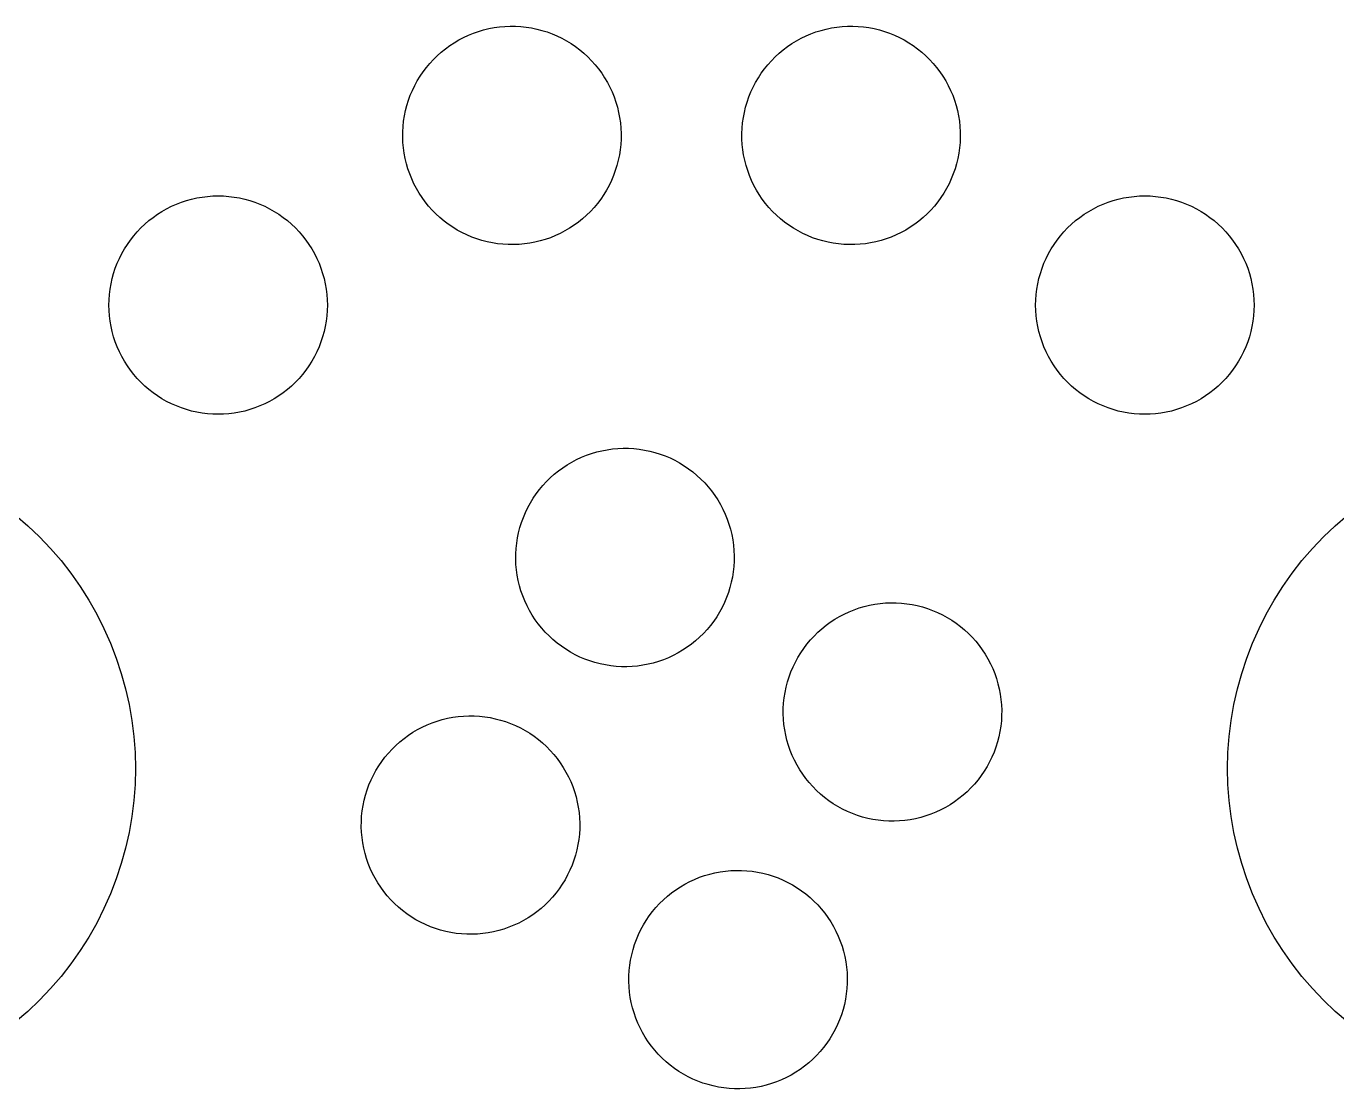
# Model space of a CAD drawing. Header units: metres. Extents: x -91 to 91, y -91 to 91.
# Drawn here: x -30 to 30, y -14.7 to 34 of the extents above; entities that cross this region are included whole.
import ezdxf

# ---------------------------------------------------------------- set-up
doc = ezdxf.new("R2010")
doc.units = ezdxf.units.M

msp = doc.modelspace()

# ---------------------------------------------------------------- linework, layer by layer
for p, q in [((-9.75331, 33.5652), (-9.52582, 33.6573)), ((-9.52582, 33.6573), (-9.29408, 33.7381)), ((-9.29408, 33.7381), (-9.05865, 33.8074)), ((-9.05865, 33.8074), (-8.82011, 33.8651)), ((-8.82011, 33.8651), (-8.57904, 33.911)), ((-8.57904, 33.911), (-8.336, 33.945)), ((-8.336, 33.945), (-8.09158, 33.9671)), ((-8.09158, 33.9671), (-7.84637, 33.9771)), ((-7.84637, 33.9771), (-7.60097, 33.9751)), ((-7.60097, 33.9751), (-7.35596, 33.961)), ((-7.35596, 33.961), (-7.11194, 33.935)), ((-7.11194, 33.935), (-6.86948, 33.897)), ((-6.86948, 33.897), (-6.62918, 33.8472)), ((-6.62918, 33.8472), (-6.39162, 33.7856)), ((-6.39162, 33.7856), (-6.15736, 33.7124)), ((-6.15736, 33.7124), (-5.92699, 33.6279)), ((-5.92699, 33.6279), (-5.70103, 33.5321)), ((5.70103, 33.5321), (5.92699, 33.6279)), ((5.92699, 33.6279), (6.15736, 33.7124)), ((6.15736, 33.7124), (6.39162, 33.7856)), ((6.39162, 33.7856), (6.62918, 33.8472)), ((6.62918, 33.8472), (6.86948, 33.897)), ((6.86948, 33.897), (7.11194, 33.935)), ((7.11194, 33.935), (7.35596, 33.961)), ((7.35596, 33.961), (7.60097, 33.9751)), ((7.60097, 33.9751), (7.84637, 33.9771)), ((7.84637, 33.9771), (8.09158, 33.9671)), ((8.09158, 33.9671), (8.336, 33.945)), ((8.336, 33.945), (8.57904, 33.911)), ((8.57904, 33.911), (8.82011, 33.8651)), ((8.82011, 33.8651), (9.05865, 33.8074)), ((9.05865, 33.8074), (9.29408, 33.7381)), ((9.29408, 33.7381), (9.52582, 33.6573)), ((9.52582, 33.6573), (9.75331, 33.5652)), ((-10.8084, 32.9445), (-10.6101, 33.0891)), ((-10.6101, 33.0891), (-10.4049, 33.2238)), ((-10.4049, 33.2238), (-10.1934, 33.3482)), ((-10.1934, 33.3482), (-9.97601, 33.4621)), ((-9.97601, 33.4621), (-9.75331, 33.5652)), ((-5.70103, 33.5321), (-5.48004, 33.4254)), ((-5.48004, 33.4254), (-5.26456, 33.3079)), ((-5.26456, 33.3079), (-5.0551, 33.18)), ((-5.0551, 33.18), (-4.85217, 33.042)), ((-4.85217, 33.042), (-4.65627, 32.8942)), ((4.65627, 32.8942), (4.85217, 33.042)), ((4.85217, 33.042), (5.0551, 33.18)), ((5.0551, 33.18), (5.26456, 33.3079)), ((5.26456, 33.3079), (5.48004, 33.4254)), ((5.48004, 33.4254), (5.70103, 33.5321)), ((9.75331, 33.5652), (9.97601, 33.4621)), ((9.97601, 33.4621), (10.1934, 33.3482)), ((10.1934, 33.3482), (10.4049, 33.2238)), ((10.4049, 33.2238), (10.6101, 33.0891)), ((10.6101, 33.0891), (10.8084, 32.9445)), ((-11.5238, 32.2745), (-11.3575, 32.455)), ((-11.3575, 32.455), (-11.1825, 32.6271)), ((-11.1825, 32.6271), (-10.9993, 32.7904)), ((-10.9993, 32.7904), (-10.8084, 32.9445)), ((-4.65627, 32.8942), (-4.46783, 32.737)), ((-4.46783, 32.737), (-4.28735, 32.5707)), ((-4.28735, 32.5707), (-4.11525, 32.3957)), ((4.11525, 32.3957), (4.28735, 32.5707)), ((4.28735, 32.5707), (4.46783, 32.737)), ((4.46783, 32.737), (4.65627, 32.8942)), ((10.8084, 32.9445), (10.9993, 32.7904)), ((10.9993, 32.7904), (11.1825, 32.6271)), ((11.1825, 32.6271), (11.3575, 32.455)), ((11.3575, 32.455), (11.5238, 32.2745)), ((-11.9668, 31.6872), (-11.8288, 31.8902)), ((-11.8288, 31.8902), (-11.681, 32.0861)), ((-11.681, 32.0861), (-11.5238, 32.2745)), ((-4.11525, 32.3957), (-3.95193, 32.2126)), ((-3.95193, 32.2126), (-3.79779, 32.0216)), ((-3.79779, 32.0216), (-3.65323, 31.8233)), ((-3.65323, 31.8233), (-3.51855, 31.6181)), ((3.51855, 31.6181), (3.65323, 31.8233)), ((3.65323, 31.8233), (3.79779, 32.0216)), ((3.79779, 32.0216), (3.95193, 32.2126)), ((3.95193, 32.2126), (4.11525, 32.3957)), ((11.5238, 32.2745), (11.681, 32.0861)), ((11.681, 32.0861), (11.8288, 31.8902)), ((11.8288, 31.8902), (11.9668, 31.6872)), ((-12.3189, 31.0413), (-12.2121, 31.2623)), ((-12.2121, 31.2623), (-12.0947, 31.4778)), ((-12.0947, 31.4778), (-11.9668, 31.6872)), ((-3.51855, 31.6181), (-3.39412, 31.4066)), ((-3.39412, 31.4066), (-3.2802, 31.1892)), ((3.2802, 31.1892), (3.39412, 31.4066)), ((3.39412, 31.4066), (3.51855, 31.6181)), ((11.9668, 31.6872), (12.0947, 31.4778)), ((12.0947, 31.4778), (12.2121, 31.2623)), ((12.2121, 31.2623), (12.3189, 31.0413)), ((-12.4992, 30.585), (-12.4146, 30.8154)), ((-12.4146, 30.8154), (-12.3189, 31.0413)), ((-3.2802, 31.1892), (-3.17709, 30.9665)), ((-3.17709, 30.9665), (-3.08504, 30.739)), ((-3.08504, 30.739), (-3.00426, 30.5073)), ((3.00426, 30.5073), (3.08504, 30.739)), ((3.08504, 30.739), (3.17709, 30.9665)), ((3.17709, 30.9665), (3.2802, 31.1892)), ((12.3189, 31.0413), (12.4146, 30.8154)), ((12.4146, 30.8154), (12.4992, 30.585)), ((-12.6838, 29.8728), (-12.6339, 30.1131)), ((-12.6339, 30.1131), (-12.5724, 30.3507)), ((-12.5724, 30.3507), (-12.4992, 30.585)), ((-3.00426, 30.5073), (-2.93494, 30.2719)), ((-2.93494, 30.2719), (-2.87726, 30.0333)), ((-2.87726, 30.0333), (-2.83134, 29.7923)), ((2.83134, 29.7923), (2.87726, 30.0333)), ((2.87726, 30.0333), (2.93494, 30.2719)), ((2.93494, 30.2719), (3.00426, 30.5073)), ((12.4992, 30.585), (12.5724, 30.3507)), ((12.5724, 30.3507), (12.6339, 30.1131)), ((12.6339, 30.1131), (12.6838, 29.8728)), ((-12.7478, 29.3864), (-12.7218, 29.6304)), ((-12.7218, 29.6304), (-12.6838, 29.8728)), ((-2.83134, 29.7923), (-2.79732, 29.5492)), ((-2.79732, 29.5492), (-2.77527, 29.3048)), ((2.77527, 29.3048), (2.79732, 29.5492)), ((2.79732, 29.5492), (2.83134, 29.7923)), ((12.6838, 29.8728), (12.7218, 29.6304)), ((12.7218, 29.6304), (12.7478, 29.3864)), ((-12.7639, 28.896), (-12.7619, 29.1414)), ((-12.7539, 28.6508), (-12.7639, 28.896)), ((-12.7619, 29.1414), (-12.7478, 29.3864)), ((-2.76724, 28.8142), (-2.78128, 28.5692)), ((-2.77527, 29.3048), (-2.76523, 29.0596)), ((-2.76523, 29.0596), (-2.76724, 28.8142)), ((2.76523, 29.0596), (2.77527, 29.3048)), ((2.76724, 28.8142), (2.76523, 29.0596)), ((2.78128, 28.5692), (2.76724, 28.8142)), ((12.7478, 29.3864), (12.7619, 29.1414)), ((12.7639, 28.896), (12.7539, 28.6508)), ((12.7619, 29.1414), (12.7639, 28.896)), ((-12.7318, 28.4063), (-12.7539, 28.6508)), ((-12.6978, 28.1633), (-12.7318, 28.4063)), ((-2.80734, 28.3251), (-2.84534, 28.0827)), ((-2.78128, 28.5692), (-2.80734, 28.3251)), ((2.80734, 28.3251), (2.78128, 28.5692)), ((2.84534, 28.0827), (2.80734, 28.3251)), ((12.7318, 28.4063), (12.6978, 28.1633)), ((12.7539, 28.6508), (12.7318, 28.4063)), ((-12.6519, 27.9222), (-12.6978, 28.1633)), ((-12.5942, 27.6837), (-12.6519, 27.9222)), ((-12.5249, 27.4483), (-12.5942, 27.6837)), ((-2.95676, 27.6048), (-3.02991, 27.3706)), ((-2.89517, 27.8424), (-2.95676, 27.6048)), ((-2.84534, 28.0827), (-2.89517, 27.8424)), ((2.89517, 27.8424), (2.84534, 28.0827)), ((2.95676, 27.6048), (2.89517, 27.8424)), ((3.02991, 27.3706), (2.95676, 27.6048)), ((12.5942, 27.6837), (12.5249, 27.4483)), ((12.6519, 27.9222), (12.5942, 27.6837)), ((12.6978, 28.1633), (12.6519, 27.9222)), ((-12.4441, 27.2165), (-12.5249, 27.4483)), ((-12.352, 26.989), (-12.4441, 27.2165)), ((-3.11447, 27.1402), (-3.21025, 26.9142)), ((-3.02991, 27.3706), (-3.11447, 27.1402)), ((3.11447, 27.1402), (3.02991, 27.3706)), ((3.21025, 26.9142), (3.11447, 27.1402)), ((12.4441, 27.2165), (12.352, 26.989)), ((12.5249, 27.4483), (12.4441, 27.2165)), ((-12.2489, 26.7663), (-12.352, 26.989)), ((-12.135, 26.549), (-12.2489, 26.7663)), ((-12.0106, 26.3374), (-12.135, 26.549)), ((-3.43443, 26.4778), (-3.56232, 26.2683)), ((-3.31699, 26.6933), (-3.43443, 26.4778)), ((-3.21025, 26.9142), (-3.31699, 26.6933)), ((3.31699, 26.6933), (3.21025, 26.9142)), ((3.43443, 26.4778), (3.31699, 26.6933)), ((3.56232, 26.2683), (3.43443, 26.4778)), ((12.135, 26.549), (12.0106, 26.3374)), ((12.2489, 26.7663), (12.135, 26.549)), ((12.352, 26.989), (12.2489, 26.7663)), ((-23.351, 25.7331), (-23.1266, 25.8326)), ((-23.1266, 25.8326), (-22.8976, 25.9209)), ((-22.8976, 25.9209), (-22.6646, 25.9979)), ((-22.6646, 25.9979), (-22.4281, 26.0634)), ((-22.4281, 26.0634), (-22.1886, 26.1171)), ((-22.1886, 26.1171), (-21.9469, 26.1591)), ((-21.9469, 26.1591), (-21.7033, 26.1891)), ((-21.7033, 26.1891), (-21.4585, 26.2072)), ((-21.4585, 26.2072), (-21.2132, 26.2132)), ((-21.2132, 26.2132), (-20.9679, 26.2072)), ((-20.9679, 26.2072), (-20.7231, 26.1891)), ((-20.7231, 26.1891), (-20.4795, 26.1591)), ((-20.4795, 26.1591), (-20.2377, 26.1171)), ((-20.2377, 26.1171), (-19.9983, 26.0634)), ((-19.9983, 26.0634), (-19.7618, 25.9979)), ((-19.7618, 25.9979), (-19.5287, 25.9209)), ((-19.5287, 25.9209), (-19.2998, 25.8326)), ((-19.2998, 25.8326), (-19.0754, 25.7331)), ((-11.8759, 26.1323), (-12.0106, 26.3374)), ((-11.7313, 25.934), (-11.8759, 26.1323)), ((-11.5772, 25.743), (-11.7313, 25.934)), ((-3.84813, 25.8695), (-4.00537, 25.681)), ((-3.70033, 26.0654), (-3.84813, 25.8695)), ((-3.56232, 26.2683), (-3.70033, 26.0654)), ((3.70033, 26.0654), (3.56232, 26.2683)), ((3.84813, 25.8695), (3.70033, 26.0654)), ((4.00537, 25.681), (3.84813, 25.8695)), ((11.7313, 25.934), (11.5772, 25.743)), ((11.8759, 26.1323), (11.7313, 25.934)), ((12.0106, 26.3374), (11.8759, 26.1323)), ((19.0754, 25.7331), (19.2998, 25.8326)), ((19.2998, 25.8326), (19.5287, 25.9209)), ((19.5287, 25.9209), (19.7618, 25.9979)), ((19.7618, 25.9979), (19.9983, 26.0634)), ((19.9983, 26.0634), (20.2377, 26.1171)), ((20.2377, 26.1171), (20.4795, 26.1591)), ((20.4795, 26.1591), (20.7231, 26.1891)), ((20.7231, 26.1891), (20.9679, 26.2072)), ((20.9679, 26.2072), (21.2132, 26.2132)), ((21.2132, 26.2132), (21.4585, 26.2072)), ((21.4585, 26.2072), (21.7033, 26.1891)), ((21.7033, 26.1891), (21.9469, 26.1591)), ((21.9469, 26.1591), (22.1886, 26.1171)), ((22.1886, 26.1171), (22.4281, 26.0634)), ((22.4281, 26.0634), (22.6646, 25.9979)), ((22.6646, 25.9979), (22.8976, 25.9209)), ((22.8976, 25.9209), (23.1266, 25.8326)), ((23.1266, 25.8326), (23.351, 25.7331)), ((-24.3852, 25.0782), (-24.1917, 25.2292)), ((-24.1917, 25.2292), (-23.991, 25.3705)), ((-23.991, 25.3705), (-23.7837, 25.5018)), ((-23.7837, 25.5018), (-23.5702, 25.6228)), ((-23.5702, 25.6228), (-23.351, 25.7331)), ((-19.0754, 25.7331), (-18.8562, 25.6228)), ((-18.8562, 25.6228), (-18.6427, 25.5018)), ((-18.6427, 25.5018), (-18.4353, 25.3705)), ((-18.4353, 25.3705), (-18.2347, 25.2292)), ((-18.2347, 25.2292), (-18.0412, 25.0782)), ((-11.4139, 25.5598), (-11.5772, 25.743)), ((-11.2418, 25.3849), (-11.4139, 25.5598)), ((-11.0613, 25.2186), (-11.2418, 25.3849)), ((-10.8729, 25.0613), (-11.0613, 25.2186)), ((-4.3466, 25.3284), (-4.52979, 25.1651)), ((-4.17166, 25.5005), (-4.3466, 25.3284)), ((-4.00537, 25.681), (-4.17166, 25.5005)), ((4.17166, 25.5005), (4.00537, 25.681)), ((4.3466, 25.3284), (4.17166, 25.5005)), ((4.52979, 25.1651), (4.3466, 25.3284)), ((11.0613, 25.2186), (10.8729, 25.0613)), ((11.2418, 25.3849), (11.0613, 25.2186)), ((11.4139, 25.5598), (11.2418, 25.3849)), ((11.5772, 25.743), (11.4139, 25.5598)), ((18.0412, 25.0782), (18.2347, 25.2292)), ((18.2347, 25.2292), (18.4353, 25.3705)), ((18.4353, 25.3705), (18.6427, 25.5018)), ((18.6427, 25.5018), (18.8562, 25.6228)), ((18.8562, 25.6228), (19.0754, 25.7331)), ((23.351, 25.7331), (23.5702, 25.6228)), ((23.5702, 25.6228), (23.7837, 25.5018)), ((23.7837, 25.5018), (23.991, 25.3705)), ((23.991, 25.3705), (24.1917, 25.2292)), ((24.1917, 25.2292), (24.3852, 25.0782)), ((-24.918, 24.571), (-24.7487, 24.7487)), ((-24.7487, 24.7487), (-24.571, 24.918)), ((-24.571, 24.918), (-24.3852, 25.0782)), ((-18.0412, 25.0782), (-17.8554, 24.918)), ((-17.8554, 24.918), (-17.6777, 24.7487)), ((-17.6777, 24.7487), (-17.5084, 24.571)), ((-10.677, 24.9135), (-10.8729, 25.0613)), ((-10.474, 24.7755), (-10.677, 24.9135)), ((-10.2646, 24.6476), (-10.474, 24.7755)), ((-10.0491, 24.5302), (-10.2646, 24.6476)), ((-5.33574, 24.6073), (-5.55312, 24.4934)), ((-5.12422, 24.7318), (-5.33574, 24.6073)), ((-4.91907, 24.8664), (-5.12422, 24.7318)), ((-4.72076, 25.011), (-4.91907, 24.8664)), ((-4.52979, 25.1651), (-4.72076, 25.011)), ((4.72076, 25.011), (4.52979, 25.1651)), ((4.91907, 24.8664), (4.72076, 25.011)), ((5.12422, 24.7318), (4.91907, 24.8664)), ((5.33574, 24.6073), (5.12422, 24.7318)), ((5.55312, 24.4934), (5.33574, 24.6073)), ((10.2646, 24.6476), (10.0491, 24.5302)), ((10.474, 24.7755), (10.2646, 24.6476)), ((10.677, 24.9135), (10.474, 24.7755)), ((10.8729, 25.0613), (10.677, 24.9135)), ((17.5084, 24.571), (17.6777, 24.7487)), ((17.6777, 24.7487), (17.8554, 24.918)), ((17.8554, 24.918), (18.0412, 25.0782)), ((24.3852, 25.0782), (24.571, 24.918)), ((24.571, 24.918), (24.7487, 24.7487)), ((24.7487, 24.7487), (24.918, 24.571)), ((-25.3705, 23.991), (-25.2292, 24.1917)), ((-25.2292, 24.1917), (-25.0782, 24.3852)), ((-25.0782, 24.3852), (-24.918, 24.571)), ((-17.5084, 24.571), (-17.3481, 24.3852)), ((-17.3481, 24.3852), (-17.1972, 24.1917)), ((-17.1972, 24.1917), (-17.0558, 23.991)), ((-9.82809, 24.4234), (-10.0491, 24.5302)), ((-9.60214, 24.3277), (-9.82809, 24.4234)), ((-9.37177, 24.2431), (-9.60214, 24.3277)), ((-9.13751, 24.17), (-9.37177, 24.2431)), ((-8.89995, 24.1084), (-9.13751, 24.17)), ((-8.65965, 24.0585), (-8.89995, 24.1084)), ((-8.41719, 24.0205), (-8.65965, 24.0585)), ((-8.17317, 23.9945), (-8.41719, 24.0205)), ((-7.19313, 24.0105), (-7.43755, 23.9885)), ((-6.95009, 24.0446), (-7.19313, 24.0105)), ((-6.709, 24.0905), (-6.95009, 24.0446)), ((-6.47047, 24.1481), (-6.709, 24.0905)), ((-6.23505, 24.2175), (-6.47047, 24.1481)), ((-6.00331, 24.2982), (-6.23505, 24.2175)), ((-5.77582, 24.3903), (-6.00331, 24.2982)), ((-5.55312, 24.4934), (-5.77582, 24.3903)), ((5.77582, 24.3903), (5.55312, 24.4934)), ((6.00331, 24.2982), (5.77582, 24.3903)), ((6.23505, 24.2175), (6.00331, 24.2982)), ((6.47047, 24.1481), (6.23505, 24.2175)), ((6.709, 24.0905), (6.47047, 24.1481)), ((6.95009, 24.0446), (6.709, 24.0905)), ((7.19313, 24.0105), (6.95009, 24.0446)), ((7.43755, 23.9885), (7.19313, 24.0105)), ((8.41719, 24.0205), (8.17317, 23.9945)), ((8.65965, 24.0585), (8.41719, 24.0205)), ((8.89995, 24.1084), (8.65965, 24.0585)), ((9.13751, 24.17), (8.89995, 24.1084)), ((9.37177, 24.2431), (9.13751, 24.17)), ((9.60214, 24.3277), (9.37177, 24.2431)), ((9.82809, 24.4234), (9.60214, 24.3277)), ((10.0491, 24.5302), (9.82809, 24.4234)), ((17.0558, 23.991), (17.1972, 24.1917)), ((17.1972, 24.1917), (17.3481, 24.3852)), ((17.3481, 24.3852), (17.5084, 24.571)), ((24.918, 24.571), (25.0782, 24.3852)), ((25.0782, 24.3852), (25.2292, 24.1917)), ((25.2292, 24.1917), (25.3705, 23.991)), ((-25.7331, 23.351), (-25.6228, 23.5702)), ((-25.6228, 23.5702), (-25.5018, 23.7837)), ((-25.5018, 23.7837), (-25.3705, 23.991)), ((-17.0558, 23.991), (-16.9245, 23.7837)), ((-16.9245, 23.7837), (-16.8036, 23.5702)), ((-16.8036, 23.5702), (-16.6933, 23.351)), ((-7.92816, 23.9804), (-8.17317, 23.9945)), ((-7.68275, 23.9784), (-7.92816, 23.9804)), ((-7.43755, 23.9885), (-7.68275, 23.9784)), ((7.68275, 23.9784), (7.43755, 23.9885)), ((7.92816, 23.9804), (7.68275, 23.9784)), ((8.17317, 23.9945), (7.92816, 23.9804)), ((16.6933, 23.351), (16.8036, 23.5702)), ((16.8036, 23.5702), (16.9245, 23.7837)), ((16.9245, 23.7837), (17.0558, 23.991)), ((25.3705, 23.991), (25.5018, 23.7837)), ((25.5018, 23.7837), (25.6228, 23.5702)), ((25.6228, 23.5702), (25.7331, 23.351)), ((-25.9979, 22.6646), (-25.9209, 22.8976)), ((-25.9209, 22.8976), (-25.8326, 23.1266)), ((-25.8326, 23.1266), (-25.7331, 23.351)), ((-16.6933, 23.351), (-16.5938, 23.1266)), ((-16.5938, 23.1266), (-16.5055, 22.8976)), ((-16.5055, 22.8976), (-16.4285, 22.6646)), ((16.4285, 22.6646), (16.5055, 22.8976)), ((16.5055, 22.8976), (16.5938, 23.1266)), ((16.5938, 23.1266), (16.6933, 23.351)), ((25.7331, 23.351), (25.8326, 23.1266)), ((25.8326, 23.1266), (25.9209, 22.8976)), ((25.9209, 22.8976), (25.9979, 22.6646)), ((-26.1171, 22.1886), (-26.0634, 22.4281)), ((-26.0634, 22.4281), (-25.9979, 22.6646)), ((-16.4285, 22.6646), (-16.363, 22.4281)), ((-16.363, 22.4281), (-16.3093, 22.1886)), ((16.3093, 22.1886), (16.363, 22.4281)), ((16.363, 22.4281), (16.4285, 22.6646)), ((25.9979, 22.6646), (26.0634, 22.4281)), ((26.0634, 22.4281), (26.1171, 22.1886)), ((-26.2072, 21.4585), (-26.1891, 21.7033)), ((-26.1891, 21.7033), (-26.1591, 21.9469)), ((-26.1591, 21.9469), (-26.1171, 22.1886)), ((-16.3093, 22.1886), (-16.2673, 21.9469)), ((-16.2673, 21.9469), (-16.2373, 21.7033)), ((-16.2373, 21.7033), (-16.2192, 21.4585)), ((16.2192, 21.4585), (16.2373, 21.7033)), ((16.2373, 21.7033), (16.2673, 21.9469)), ((16.2673, 21.9469), (16.3093, 22.1886)), ((26.1171, 22.1886), (26.1591, 21.9469)), ((26.1591, 21.9469), (26.1891, 21.7033)), ((26.1891, 21.7033), (26.2072, 21.4585)), ((-26.2132, 21.2132), (-26.2072, 21.4585)), ((-26.2072, 20.9679), (-26.2132, 21.2132)), ((-16.2192, 21.4585), (-16.2132, 21.2132)), ((-16.2132, 21.2132), (-16.2192, 20.9679)), ((16.2132, 21.2132), (16.2192, 21.4585)), ((16.2192, 20.9679), (16.2132, 21.2132)), ((26.2072, 21.4585), (26.2132, 21.2132)), ((26.2132, 21.2132), (26.2072, 20.9679)), ((-26.1891, 20.7231), (-26.2072, 20.9679)), ((-26.1591, 20.4795), (-26.1891, 20.7231)), ((-26.1171, 20.2377), (-26.1591, 20.4795)), ((-16.2673, 20.4795), (-16.3093, 20.2377)), ((-16.2373, 20.7231), (-16.2673, 20.4795)), ((-16.2192, 20.9679), (-16.2373, 20.7231)), ((16.2373, 20.7231), (16.2192, 20.9679)), ((16.2673, 20.4795), (16.2373, 20.7231)), ((16.3093, 20.2377), (16.2673, 20.4795)), ((26.1591, 20.4795), (26.1171, 20.2377)), ((26.1891, 20.7231), (26.1591, 20.4795)), ((26.2072, 20.9679), (26.1891, 20.7231)), ((-26.0634, 19.9983), (-26.1171, 20.2377)), ((-25.9979, 19.7618), (-26.0634, 19.9983)), ((-16.363, 19.9983), (-16.4285, 19.7618)), ((-16.3093, 20.2377), (-16.363, 19.9983)), ((16.363, 19.9983), (16.3093, 20.2377)), ((16.4285, 19.7618), (16.363, 19.9983)), ((26.0634, 19.9983), (25.9979, 19.7618)), ((26.1171, 20.2377), (26.0634, 19.9983)), ((-25.9209, 19.5287), (-25.9979, 19.7618)), ((-25.8326, 19.2998), (-25.9209, 19.5287)), ((-25.7331, 19.0754), (-25.8326, 19.2998)), ((-16.5938, 19.2998), (-16.6933, 19.0754)), ((-16.5055, 19.5287), (-16.5938, 19.2998)), ((-16.4285, 19.7618), (-16.5055, 19.5287)), ((16.5055, 19.5287), (16.4285, 19.7618)), ((16.5938, 19.2998), (16.5055, 19.5287)), ((16.6933, 19.0754), (16.5938, 19.2998)), ((25.8326, 19.2998), (25.7331, 19.0754)), ((25.9209, 19.5287), (25.8326, 19.2998)), ((25.9979, 19.7618), (25.9209, 19.5287)), ((-25.6228, 18.8562), (-25.7331, 19.0754)), ((-25.5018, 18.6427), (-25.6228, 18.8562)), ((-25.3705, 18.4353), (-25.5018, 18.6427)), ((-16.9245, 18.6427), (-17.0558, 18.4353)), ((-16.8036, 18.8562), (-16.9245, 18.6427)), ((-16.6933, 19.0754), (-16.8036, 18.8562)), ((16.8036, 18.8562), (16.6933, 19.0754)), ((16.9245, 18.6427), (16.8036, 18.8562)), ((17.0558, 18.4353), (16.9245, 18.6427)), ((25.5018, 18.6427), (25.3705, 18.4353)), ((25.6228, 18.8562), (25.5018, 18.6427)), ((25.7331, 19.0754), (25.6228, 18.8562)), ((-25.2292, 18.2347), (-25.3705, 18.4353)), ((-25.0782, 18.0412), (-25.2292, 18.2347)), ((-24.918, 17.8554), (-25.0782, 18.0412)), ((-17.3481, 18.0412), (-17.5084, 17.8554)), ((-17.1972, 18.2347), (-17.3481, 18.0412)), ((-17.0558, 18.4353), (-17.1972, 18.2347)), ((17.1972, 18.2347), (17.0558, 18.4353)), ((17.3481, 18.0412), (17.1972, 18.2347)), ((17.5084, 17.8554), (17.3481, 18.0412)), ((25.0782, 18.0412), (24.918, 17.8554)), ((25.2292, 18.2347), (25.0782, 18.0412)), ((25.3705, 18.4353), (25.2292, 18.2347)), ((-24.7487, 17.6777), (-24.918, 17.8554)), ((-24.571, 17.5084), (-24.7487, 17.6777)), ((-24.3852, 17.3481), (-24.571, 17.5084)), ((-17.8554, 17.5084), (-18.0412, 17.3481)), ((-17.6777, 17.6777), (-17.8554, 17.5084)), ((-17.5084, 17.8554), (-17.6777, 17.6777)), ((17.6777, 17.6777), (17.5084, 17.8554)), ((17.8554, 17.5084), (17.6777, 17.6777)), ((18.0412, 17.3481), (17.8554, 17.5084)), ((24.571, 17.5084), (24.3852, 17.3481)), ((24.7487, 17.6777), (24.571, 17.5084)), ((24.918, 17.8554), (24.7487, 17.6777)), ((-24.1917, 17.1972), (-24.3852, 17.3481)), ((-23.991, 17.0558), (-24.1917, 17.1972)), ((-23.7837, 16.9245), (-23.991, 17.0558)), ((-23.5702, 16.8036), (-23.7837, 16.9245)), ((-23.351, 16.6933), (-23.5702, 16.8036)), ((-18.8562, 16.8036), (-19.0754, 16.6933)), ((-18.6427, 16.9245), (-18.8562, 16.8036)), ((-18.4353, 17.0558), (-18.6427, 16.9245)), ((-18.2347, 17.1972), (-18.4353, 17.0558)), ((-18.0412, 17.3481), (-18.2347, 17.1972)), ((18.2347, 17.1972), (18.0412, 17.3481)), ((18.4353, 17.0558), (18.2347, 17.1972)), ((18.6427, 16.9245), (18.4353, 17.0558)), ((18.8562, 16.8036), (18.6427, 16.9245)), ((19.0754, 16.6933), (18.8562, 16.8036)), ((23.5702, 16.8036), (23.351, 16.6933)), ((23.7837, 16.9245), (23.5702, 16.8036)), ((23.991, 17.0558), (23.7837, 16.9245)), ((24.1917, 17.1972), (23.991, 17.0558)), ((24.3852, 17.3481), (24.1917, 17.1972)), ((-23.1266, 16.5938), (-23.351, 16.6933)), ((-22.8976, 16.5055), (-23.1266, 16.5938)), ((-22.6646, 16.4285), (-22.8976, 16.5055)), ((-22.4281, 16.363), (-22.6646, 16.4285)), ((-22.1886, 16.3093), (-22.4281, 16.363)), ((-21.9469, 16.2673), (-22.1886, 16.3093)), ((-21.7033, 16.2373), (-21.9469, 16.2673)), ((-21.4585, 16.2192), (-21.7033, 16.2373)), ((-21.2132, 16.2132), (-21.4585, 16.2192)), ((-20.9679, 16.2192), (-21.2132, 16.2132)), ((-20.7231, 16.2373), (-20.9679, 16.2192)), ((-20.4795, 16.2673), (-20.7231, 16.2373)), ((-20.2377, 16.3093), (-20.4795, 16.2673)), ((-19.9983, 16.363), (-20.2377, 16.3093)), ((-19.7618, 16.4285), (-19.9983, 16.363)), ((-19.5287, 16.5055), (-19.7618, 16.4285)), ((-19.2998, 16.5938), (-19.5287, 16.5055)), ((-19.0754, 16.6933), (-19.2998, 16.5938)), ((19.2998, 16.5938), (19.0754, 16.6933)), ((19.5287, 16.5055), (19.2998, 16.5938)), ((19.7618, 16.4285), (19.5287, 16.5055)), ((19.9983, 16.363), (19.7618, 16.4285)), ((20.2377, 16.3093), (19.9983, 16.363)), ((20.4795, 16.2673), (20.2377, 16.3093)), ((20.7231, 16.2373), (20.4795, 16.2673)), ((20.9679, 16.2192), (20.7231, 16.2373)), ((21.2132, 16.2132), (20.9679, 16.2192)), ((21.4585, 16.2192), (21.2132, 16.2132)), ((21.7033, 16.2373), (21.4585, 16.2192)), ((21.9469, 16.2673), (21.7033, 16.2373)), ((22.1886, 16.3093), (21.9469, 16.2673)), ((22.4281, 16.363), (22.1886, 16.3093)), ((22.6646, 16.4285), (22.4281, 16.363)), ((22.8976, 16.5055), (22.6646, 16.4285)), ((23.1266, 16.5938), (22.8976, 16.5055)), ((23.351, 16.6933), (23.1266, 16.5938)), ((-4.34943, 14.3388), (-4.11769, 14.4196)), ((-4.11769, 14.4196), (-3.88228, 14.4889)), ((-3.88228, 14.4889), (-3.64374, 14.5466)), ((-3.64374, 14.5466), (-3.40266, 14.5925)), ((-3.40266, 14.5925), (-3.15962, 14.6265)), ((-3.15962, 14.6265), (-2.91519, 14.6485)), ((-2.91519, 14.6485), (-2.67, 14.6586)), ((-2.67, 14.6586), (-2.42459, 14.6566)), ((-2.42459, 14.6566), (-2.17958, 14.6425)), ((-2.17958, 14.6425), (-1.93555, 14.6165)), ((-1.93555, 14.6165), (-1.6931, 14.5785)), ((-1.6931, 14.5785), (-1.4528, 14.5286)), ((-1.4528, 14.5286), (-1.21524, 14.4671)), ((-1.21524, 14.4671), (-0.98099, 14.3939)), ((-5.43369, 13.7706), (-5.22852, 13.9053)), ((-5.22852, 13.9053), (-5.017, 14.0297)), ((-5.017, 14.0297), (-4.79962, 14.1436)), ((-4.79962, 14.1436), (-4.57692, 14.2467)), ((-4.57692, 14.2467), (-4.34943, 14.3388)), ((-0.98099, 14.3939), (-0.75061, 14.3093)), ((-0.75061, 14.3093), (-0.52464, 14.2136)), ((-0.52464, 14.2136), (-0.30367, 14.1068)), ((-0.30367, 14.1068), (-0.08818, 13.9894)), ((-0.08818, 13.9894), (0.12126, 13.8615)), ((0.12126, 13.8615), (0.32419, 13.7235)), ((-6.18109, 13.1365), (-6.00615, 13.3086)), ((-6.00615, 13.3086), (-5.82297, 13.4719)), ((-5.82297, 13.4719), (-5.63199, 13.626)), ((-5.63199, 13.626), (-5.43369, 13.7706)), ((0.32419, 13.7235), (0.52011, 13.5757)), ((0.52011, 13.5757), (0.70853, 13.4185)), ((0.70853, 13.4185), (0.88901, 13.2522)), ((0.88901, 13.2522), (1.06113, 13.0772)), ((-6.65242, 12.5716), (-6.50462, 12.7675)), ((-6.50462, 12.7675), (-6.34738, 12.956)), ((-6.34738, 12.956), (-6.18109, 13.1365)), ((1.06113, 13.0772), (1.22444, 12.894)), ((1.22444, 12.894), (1.37857, 12.7031)), ((1.37857, 12.7031), (1.52315, 12.5047)), ((-7.03577, 11.9438), (-6.9183, 12.1593)), ((-6.9183, 12.1593), (-6.79042, 12.3687)), ((-6.79042, 12.3687), (-6.65242, 12.5716)), ((1.52315, 12.5047), (1.65781, 12.2996)), ((1.65781, 12.2996), (1.78226, 12.0881)), ((1.78226, 12.0881), (1.89616, 11.8707)), ((-30.4841, 11.5952), (-29.9266, 11.1143)), ((-7.32283, 11.2664), (-7.23827, 11.4968)), ((-7.23827, 11.4968), (-7.1425, 11.7228)), ((-7.1425, 11.7228), (-7.03577, 11.9438)), ((1.89616, 11.8707), (1.99927, 11.648)), ((1.99927, 11.648), (2.09134, 11.4205)), ((2.09134, 11.4205), (2.17212, 11.1888)), ((29.9266, 11.1143), (30.4841, 11.5952)), ((-29.9266, 11.1143), (-29.3934, 10.6066)), ((-7.45757, 10.7946), (-7.396, 11.0322)), ((-7.396, 11.0322), (-7.32283, 11.2664)), ((2.17212, 11.1888), (2.24142, 10.9533)), ((2.24142, 10.9533), (2.29912, 10.7148)), ((29.3934, 10.6066), (29.9266, 11.1143)), ((-29.3934, 10.6066), (-28.8857, 10.0734)), ((-7.57146, 10.0679), (-7.54541, 10.3119)), ((-7.54541, 10.3119), (-7.50742, 10.5543)), ((-7.50742, 10.5543), (-7.45757, 10.7946)), ((2.29912, 10.7148), (2.34502, 10.4737)), ((2.34502, 10.4737), (2.37904, 10.2307)), ((2.37904, 10.2307), (2.40109, 9.98627)), ((28.8857, 10.0734), (29.3934, 10.6066)), ((-28.8857, 10.0734), (-28.4048, 9.51588)), ((-7.58751, 9.57744), (-7.58551, 9.82285)), ((-7.58551, 9.82285), (-7.57146, 10.0679)), ((2.40109, 9.98627), (2.41113, 9.74106)), ((2.41113, 9.74106), (2.40912, 9.49565)), ((28.4048, 9.51588), (28.8857, 10.0734)), ((-28.4048, 9.51588), (-27.9519, 8.93549)), ((-7.57748, 9.33223), (-7.58751, 9.57744)), ((-7.55542, 9.08781), (-7.57748, 9.33223)), ((-7.52139, 8.84477), (-7.55542, 9.08781)), ((2.36903, 9.00662), (2.33104, 8.76416)), ((2.39508, 9.25064), (2.36903, 9.00662)), ((2.40912, 9.49565), (2.39508, 9.25064)), ((27.9519, 8.93549), (28.4048, 9.51588)), ((-27.9519, 8.93549), (-27.528, 8.33354)), ((-7.47549, 8.6037), (-7.52139, 8.84477)), ((-7.41782, 8.36516), (-7.47549, 8.6037)), ((2.28119, 8.52386), (2.2196, 8.2863)), ((2.33104, 8.76416), (2.28119, 8.52386)), ((27.528, 8.33354), (27.9519, 8.93549)), ((-27.528, 8.33354), (-27.1341, 7.71153)), ((-7.3485, 8.12973), (-7.41782, 8.36516)), ((-7.26772, 7.89799), (-7.3485, 8.12973)), ((-7.17566, 7.6705), (-7.26772, 7.89799)), ((2.06189, 7.82167), (1.96613, 7.59572)), ((2.14645, 8.05205), (2.06189, 7.82167)), ((2.2196, 8.2863), (2.14645, 8.05205)), ((27.1341, 7.71153), (27.528, 8.33354)), ((-27.1341, 7.71153), (-26.7712, 7.07094)), ((-7.07254, 7.4478), (-7.17566, 7.6705)), ((-6.95863, 7.23044), (-7.07254, 7.4478)), ((-6.8342, 7.01891), (-6.95863, 7.23044)), ((1.85938, 7.37473), (1.74193, 7.15926)), ((1.96613, 7.59572), (1.85938, 7.37473)), ((7.6705, 7.17566), (7.89799, 7.26772)), ((7.89799, 7.26772), (8.12973, 7.3485)), ((8.12973, 7.3485), (8.36516, 7.41782)), ((8.36516, 7.41782), (8.6037, 7.47549)), ((8.6037, 7.47549), (8.84477, 7.52139)), ((8.84477, 7.52139), (9.08781, 7.55542)), ((9.08781, 7.55542), (9.33223, 7.57748)), ((9.33223, 7.57748), (9.57744, 7.58751)), ((9.57744, 7.58751), (9.82285, 7.58551)), ((9.82285, 7.58551), (10.0679, 7.57146)), ((10.0679, 7.57146), (10.3119, 7.54541)), ((10.3119, 7.54541), (10.5543, 7.50742)), ((10.5543, 7.50742), (10.7946, 7.45757)), ((10.7946, 7.45757), (11.0322, 7.396)), ((11.0322, 7.396), (11.2664, 7.32283)), ((11.2664, 7.32283), (11.4968, 7.23827)), ((11.4968, 7.23827), (11.7228, 7.1425)), ((26.7712, 7.07094), (27.1341, 7.71153)), ((-26.7712, 7.07094), (-26.4402, 6.41331)), ((-6.69952, 6.81375), (-6.8342, 7.01891)), ((-6.55495, 6.61545), (-6.69952, 6.81375)), ((-6.40082, 6.42447), (-6.55495, 6.61545)), ((1.47603, 6.74686), (1.32823, 6.55095)), ((1.61404, 6.9498), (1.47603, 6.74686)), ((1.74193, 7.15926), (1.61404, 6.9498)), ((6.61545, 6.55495), (6.81375, 6.69952)), ((6.81375, 6.69952), (7.01891, 6.8342)), ((7.01891, 6.8342), (7.23044, 6.95863)), ((7.23044, 6.95863), (7.4478, 7.07254)), ((7.4478, 7.07254), (7.6705, 7.17566)), ((11.7228, 7.1425), (11.9438, 7.03577)), ((11.9438, 7.03577), (12.1593, 6.9183)), ((12.1593, 6.9183), (12.3687, 6.79042)), ((12.3687, 6.79042), (12.5716, 6.65242)), ((12.5716, 6.65242), (12.7675, 6.50462)), ((26.4402, 6.41331), (26.7712, 7.07094)), ((-26.4402, 6.41331), (-26.1418, 5.74025)), ((-6.2375, 6.24129), (-6.40082, 6.42447)), ((-6.0654, 6.06635), (-6.2375, 6.24129)), ((-5.88492, 5.90005), (-6.0654, 6.06635)), ((0.82976, 6.00993), (0.64658, 5.84662)), ((1.00471, 6.18204), (0.82976, 6.00993)), ((1.17101, 6.36252), (1.00471, 6.18204)), ((1.32823, 6.55095), (1.17101, 6.36252)), ((5.90005, 5.88492), (6.06635, 6.0654)), ((6.06635, 6.0654), (6.24129, 6.2375)), ((6.24129, 6.2375), (6.42447, 6.40082)), ((6.42447, 6.40082), (6.61545, 6.55495)), ((12.7675, 6.50462), (12.956, 6.34738)), ((12.956, 6.34738), (13.1365, 6.18109)), ((13.1365, 6.18109), (13.3086, 6.00615)), ((13.3086, 6.00615), (13.4719, 5.82297)), ((26.1418, 5.74025), (26.4402, 6.41331)), ((-26.1418, 5.74025), (-25.8768, 5.05334)), ((-5.69649, 5.74281), (-5.88492, 5.90005)), ((-5.50056, 5.59502), (-5.69649, 5.74281)), ((-5.29764, 5.45702), (-5.50056, 5.59502)), ((-5.08818, 5.32912), (-5.29764, 5.45702)), ((0.05214, 5.41324), (-0.15936, 5.2888)), ((0.25731, 5.54791), (0.05214, 5.41324)), ((0.45561, 5.69249), (0.25731, 5.54791)), ((0.64658, 5.84662), (0.45561, 5.69249)), ((5.45702, 5.29764), (5.59502, 5.50056)), ((5.59502, 5.50056), (5.74281, 5.69649)), ((5.74281, 5.69649), (5.90005, 5.88492)), ((13.4719, 5.82297), (13.626, 5.63199)), ((13.626, 5.63199), (13.7706, 5.43369)), ((13.7706, 5.43369), (13.9053, 5.22852)), ((25.8768, 5.05334), (26.1418, 5.74025)), ((-25.8768, 5.05334), (-25.6459, 4.35426)), ((-4.8727, 5.21167), (-5.08818, 5.32912)), ((-4.65172, 5.10493), (-4.8727, 5.21167)), ((-4.42577, 5.00917), (-4.65172, 5.10493)), ((-4.19537, 4.92461), (-4.42577, 5.00917)), ((-3.96112, 4.85144), (-4.19537, 4.92461)), ((-3.72356, 4.78987), (-3.96112, 4.85144)), ((-1.29408, 4.82962), (-1.53262, 4.77194)), ((-1.05867, 4.89894), (-1.29408, 4.82962)), ((-0.82693, 4.97972), (-1.05867, 4.89894)), ((-0.59944, 5.07178), (-0.82693, 4.97972)), ((-0.37674, 5.17488), (-0.59944, 5.07178)), ((-0.15936, 5.2888), (-0.37674, 5.17488)), ((5.10493, 4.65172), (5.21167, 4.8727)), ((5.21167, 4.8727), (5.32912, 5.08818)), ((5.32912, 5.08818), (5.45702, 5.29764)), ((13.9053, 5.22852), (14.0297, 5.017)), ((14.0297, 5.017), (14.1436, 4.79962)), ((25.6459, 4.35426), (25.8768, 5.05334)), ((-25.6459, 4.35426), (-25.4495, 3.6447)), ((-3.48326, 4.74002), (-3.72356, 4.78987)), ((-3.24081, 4.70203), (-3.48326, 4.74002)), ((-2.9968, 4.67598), (-3.24081, 4.70203)), ((-2.75179, 4.66193), (-2.9968, 4.67598)), ((-2.50638, 4.65993), (-2.75179, 4.66193)), ((-2.26117, 4.66995), (-2.50638, 4.65993)), ((-2.01675, 4.69202), (-2.26117, 4.66995)), ((-1.77371, 4.72603), (-2.01675, 4.69202)), ((-1.53262, 4.77194), (-1.77371, 4.72603)), ((4.92461, 4.19537), (5.00917, 4.42577)), ((5.00917, 4.42577), (5.10493, 4.65172)), ((14.1436, 4.79962), (14.2467, 4.57692)), ((14.2467, 4.57692), (14.3388, 4.34943)), ((14.3388, 4.34943), (14.4196, 4.11769)), ((25.4495, 3.6447), (25.6459, 4.35426)), ((-25.4495, 3.6447), (-25.2882, 2.92635)), ((4.74002, 3.48326), (4.78987, 3.72356)), ((4.78987, 3.72356), (4.85144, 3.96112)), ((4.85144, 3.96112), (4.92461, 4.19537)), ((14.4196, 4.11769), (14.4889, 3.88228)), ((14.4889, 3.88228), (14.5466, 3.64374)), ((14.5466, 3.64374), (14.5925, 3.40266)), ((25.2882, 2.92635), (25.4495, 3.6447)), ((4.67598, 2.9968), (4.70203, 3.24081)), ((4.70203, 3.24081), (4.74002, 3.48326)), ((14.5925, 3.40266), (14.6265, 3.15962)), ((14.6265, 3.15962), (14.6485, 2.91519)), ((-25.2882, 2.92635), (-25.1623, 2.20094)), ((-10.2307, 2.37904), (-9.98627, 2.40109)), ((-9.98627, 2.40109), (-9.74106, 2.41113)), ((-9.74106, 2.41113), (-9.49565, 2.40912)), ((-9.49565, 2.40912), (-9.25064, 2.39508)), ((4.65993, 2.50638), (4.66193, 2.75179)), ((4.66995, 2.26117), (4.65993, 2.50638)), ((4.66193, 2.75179), (4.67598, 2.9968)), ((14.6566, 2.42459), (14.6425, 2.17958)), ((14.6485, 2.91519), (14.6586, 2.67)), ((14.6586, 2.67), (14.6566, 2.42459)), ((25.1623, 2.20094), (25.2882, 2.92635)), ((-25.1623, 2.20094), (-25.0722, 1.47025)), ((-12.0881, 1.78226), (-11.8707, 1.89616)), ((-11.8707, 1.89616), (-11.648, 1.99927)), ((-11.648, 1.99927), (-11.4205, 2.09134)), ((-11.4205, 2.09134), (-11.1888, 2.17212)), ((-11.1888, 2.17212), (-10.9533, 2.24142)), ((-10.9533, 2.24142), (-10.7148, 2.29912)), ((-10.7148, 2.29912), (-10.4737, 2.34502)), ((-10.4737, 2.34502), (-10.2307, 2.37904)), ((-9.25064, 2.39508), (-9.00662, 2.36903)), ((-9.00662, 2.36903), (-8.76416, 2.33104)), ((-8.76416, 2.33104), (-8.52386, 2.28119)), ((-8.52386, 2.28119), (-8.2863, 2.2196)), ((-8.2863, 2.2196), (-8.05205, 2.14645)), ((-8.05205, 2.14645), (-7.82167, 2.06189)), ((-7.82167, 2.06189), (-7.59572, 1.96613)), ((-7.59572, 1.96613), (-7.37473, 1.85938)), ((-7.37473, 1.85938), (-7.15926, 1.74193)), ((4.69202, 2.01675), (4.66995, 2.26117)), ((4.72603, 1.77371), (4.69202, 2.01675)), ((14.6165, 1.93555), (14.5785, 1.6931)), ((14.6425, 2.17958), (14.6165, 1.93555)), ((25.0722, 1.47025), (25.1623, 2.20094)), ((-25.0722, 1.47025), (-25.0181, 0.73601)), ((-13.0772, 1.06113), (-12.894, 1.22444)), ((-12.894, 1.22444), (-12.7031, 1.37857)), ((-12.7031, 1.37857), (-12.5047, 1.52315)), ((-12.5047, 1.52315), (-12.2996, 1.65781)), ((-12.2996, 1.65781), (-12.0881, 1.78226)), ((-7.15926, 1.74193), (-6.9498, 1.61404)), ((-6.9498, 1.61404), (-6.74686, 1.47603)), ((-6.74686, 1.47603), (-6.55095, 1.32823)), ((-6.55095, 1.32823), (-6.36252, 1.17101)), ((4.77194, 1.53262), (4.72603, 1.77371)), ((4.82962, 1.29408), (4.77194, 1.53262)), ((4.89894, 1.05867), (4.82962, 1.29408)), ((14.4671, 1.21524), (14.3939, 0.98099)), ((14.5286, 1.4528), (14.4671, 1.21524)), ((14.5785, 1.6931), (14.5286, 1.4528)), ((25.0181, 0.73601), (25.0722, 1.47025)), ((-25.0181, 0.73601), (-25, 0)), ((-13.5757, 0.52011), (-13.4185, 0.70853)), ((-13.4185, 0.70853), (-13.2522, 0.88901)), ((-13.2522, 0.88901), (-13.0772, 1.06113)), ((-6.36252, 1.17101), (-6.18204, 1.00471)), ((-6.18204, 1.00471), (-6.00993, 0.82976)), ((-6.00993, 0.82976), (-5.84662, 0.64658)), ((-5.84662, 0.64658), (-5.69249, 0.45561)), ((4.97972, 0.82693), (4.89894, 1.05867)), ((5.07178, 0.59944), (4.97972, 0.82693)), ((14.3093, 0.75061), (14.2136, 0.52464)), ((14.3939, 0.98099), (14.3093, 0.75061)), ((25, 0), (25.0181, 0.73601)), ((-25, 0), (-25.0181, -0.73601)), ((-13.9894, -0.08818), (-13.8615, 0.12126)), ((-13.8615, 0.12126), (-13.7235, 0.32419)), ((-13.7235, 0.32419), (-13.5757, 0.52011)), ((-5.69249, 0.45561), (-5.54791, 0.25731)), ((-5.54791, 0.25731), (-5.41324, 0.05214)), ((-5.41324, 0.05214), (-5.2888, -0.15936)), ((5.17488, 0.37674), (5.07178, 0.59944)), ((5.2888, 0.15936), (5.17488, 0.37674)), ((5.41324, -0.05214), (5.2888, 0.15936)), ((13.9894, 0.08818), (13.8615, -0.12126)), ((14.1068, 0.30367), (13.9894, 0.08818)), ((14.2136, 0.52464), (14.1068, 0.30367)), ((25.0181, -0.73601), (25, 0)), ((-14.3093, -0.75061), (-14.2136, -0.52464)), ((-14.2136, -0.52464), (-14.1068, -0.30367)), ((-14.1068, -0.30367), (-13.9894, -0.08818)), ((-5.2888, -0.15936), (-5.17488, -0.37674)), ((-5.17488, -0.37674), (-5.07178, -0.59944)), ((-5.07178, -0.59944), (-4.97972, -0.82693)), ((5.54791, -0.25731), (5.41324, -0.05214)), ((5.69249, -0.45561), (5.54791, -0.25731)), ((5.84662, -0.64658), (5.69249, -0.45561)), ((13.5757, -0.52011), (13.4185, -0.70853)), ((13.7235, -0.32419), (13.5757, -0.52011)), ((13.8615, -0.12126), (13.7235, -0.32419)), ((-25.0181, -0.73601), (-25.0722, -1.47025)), ((-14.4671, -1.21524), (-14.3939, -0.98099)), ((-14.3939, -0.98099), (-14.3093, -0.75061)), ((-4.97972, -0.82693), (-4.89894, -1.05867)), ((-4.89894, -1.05867), (-4.82962, -1.29408)), ((6.00993, -0.82976), (5.84662, -0.64658)), ((6.18204, -1.00471), (6.00993, -0.82976)), ((6.36252, -1.17101), (6.18204, -1.00471)), ((6.55095, -1.32823), (6.36252, -1.17101)), ((13.0772, -1.06113), (12.894, -1.22444)), ((13.2522, -0.88901), (13.0772, -1.06113)), ((13.4185, -0.70853), (13.2522, -0.88901)), ((25.0722, -1.47025), (25.0181, -0.73601)), ((-25.0722, -1.47025), (-25.1623, -2.20094)), ((-14.6165, -1.93555), (-14.5785, -1.6931)), ((-14.5785, -1.6931), (-14.5286, -1.4528)), ((-14.5286, -1.4528), (-14.4671, -1.21524)), ((-4.82962, -1.29408), (-4.77194, -1.53262)), ((-4.77194, -1.53262), (-4.72603, -1.77371)), ((-4.72603, -1.77371), (-4.69202, -2.01675)), ((6.74686, -1.47603), (6.55095, -1.32823)), ((6.9498, -1.61404), (6.74686, -1.47603)), ((7.15926, -1.74193), (6.9498, -1.61404)), ((7.37473, -1.85938), (7.15926, -1.74193)), ((12.0881, -1.78226), (11.8707, -1.89616)), ((12.2996, -1.65781), (12.0881, -1.78226)), ((12.5047, -1.52315), (12.2996, -1.65781)), ((12.7031, -1.37857), (12.5047, -1.52315)), ((12.894, -1.22444), (12.7031, -1.37857)), ((25.1623, -2.20094), (25.0722, -1.47025)), ((-25.1623, -2.20094), (-25.2882, -2.92635)), ((-14.6566, -2.42459), (-14.6425, -2.17958)), ((-14.6425, -2.17958), (-14.6165, -1.93555)), ((-4.69202, -2.01675), (-4.66995, -2.26117)), ((-4.66995, -2.26117), (-4.65993, -2.50638)), ((7.59572, -1.96613), (7.37473, -1.85938)), ((7.82167, -2.06189), (7.59572, -1.96613)), ((8.05205, -2.14645), (7.82167, -2.06189)), ((8.2863, -2.2196), (8.05205, -2.14645)), ((8.52386, -2.28119), (8.2863, -2.2196)), ((8.76416, -2.33104), (8.52386, -2.28119)), ((9.00662, -2.36903), (8.76416, -2.33104)), ((9.25064, -2.39508), (9.00662, -2.36903)), ((9.49565, -2.40912), (9.25064, -2.39508)), ((10.2307, -2.37904), (9.98627, -2.40109)), ((10.4737, -2.34502), (10.2307, -2.37904)), ((10.7148, -2.29912), (10.4737, -2.34502)), ((10.9533, -2.24142), (10.7148, -2.29912)), ((11.1888, -2.17212), (10.9533, -2.24142)), ((11.4205, -2.09134), (11.1888, -2.17212)), ((11.648, -1.99927), (11.4205, -2.09134)), ((11.8707, -1.89616), (11.648, -1.99927)), ((25.2882, -2.92635), (25.1623, -2.20094)), ((-25.2882, -2.92635), (-25.4495, -3.6447)), ((-14.6586, -2.67), (-14.6566, -2.42459)), ((-14.6485, -2.91519), (-14.6586, -2.67)), ((-14.6265, -3.15962), (-14.6485, -2.91519)), ((-4.67598, -2.9968), (-4.70203, -3.24081)), ((-4.66193, -2.75179), (-4.67598, -2.9968)), ((-4.65993, -2.50638), (-4.66193, -2.75179)), ((9.74106, -2.41113), (9.49565, -2.40912)), ((9.98627, -2.40109), (9.74106, -2.41113)), ((25.4495, -3.6447), (25.2882, -2.92635)), ((-14.5925, -3.40266), (-14.6265, -3.15962)), ((-14.5466, -3.64374), (-14.5925, -3.40266)), ((-4.74002, -3.48326), (-4.78987, -3.72356)), ((-4.70203, -3.24081), (-4.74002, -3.48326)), ((-25.4495, -3.6447), (-25.6459, -4.35426)), ((-14.4889, -3.88228), (-14.5466, -3.64374)), ((-14.4196, -4.11769), (-14.4889, -3.88228)), ((-14.3388, -4.34943), (-14.4196, -4.11769)), ((-4.92461, -4.19537), (-5.00917, -4.42577)), ((-4.85144, -3.96112), (-4.92461, -4.19537)), ((-4.78987, -3.72356), (-4.85144, -3.96112)), ((25.6459, -4.35426), (25.4495, -3.6447)), ((-25.6459, -4.35426), (-25.8768, -5.05334)), ((-14.2467, -4.57692), (-14.3388, -4.34943)), ((-14.1436, -4.79962), (-14.2467, -4.57692)), ((-14.0297, -5.017), (-14.1436, -4.79962)), ((-5.10493, -4.65172), (-5.21167, -4.8727)), ((-5.00917, -4.42577), (-5.10493, -4.65172)), ((1.29408, -4.82962), (1.53262, -4.77194)), ((1.53262, -4.77194), (1.77371, -4.72603)), ((1.77371, -4.72603), (2.01675, -4.69202)), ((2.01675, -4.69202), (2.26117, -4.66995)), ((2.26117, -4.66995), (2.50638, -4.65993)), ((2.50638, -4.65993), (2.75179, -4.66193)), ((2.75179, -4.66193), (2.9968, -4.67598)), ((2.9968, -4.67598), (3.24081, -4.70203)), ((3.24081, -4.70203), (3.48326, -4.74002)), ((3.48326, -4.74002), (3.72356, -4.78987)), ((3.72356, -4.78987), (3.96112, -4.85144)), ((25.8768, -5.05334), (25.6459, -4.35426)), ((-25.8768, -5.05334), (-26.1418, -5.74025)), ((-13.9053, -5.22852), (-14.0297, -5.017)), ((-13.7706, -5.43369), (-13.9053, -5.22852)), ((-5.45702, -5.29764), (-5.59502, -5.50056)), ((-5.32912, -5.08818), (-5.45702, -5.29764)), ((-5.21167, -4.8727), (-5.32912, -5.08818)), ((-0.05214, -5.41324), (0.15936, -5.2888)), ((0.15936, -5.2888), (0.37674, -5.17488)), ((0.37674, -5.17488), (0.59944, -5.07178)), ((0.59944, -5.07178), (0.82693, -4.97972)), ((0.82693, -4.97972), (1.05867, -4.89894)), ((1.05867, -4.89894), (1.29408, -4.82962)), ((3.96112, -4.85144), (4.19537, -4.92461)), ((4.19537, -4.92461), (4.42577, -5.00917)), ((4.42577, -5.00917), (4.65172, -5.10493)), ((4.65172, -5.10493), (4.8727, -5.21167)), ((4.8727, -5.21167), (5.08818, -5.32912)), ((5.08818, -5.32912), (5.29764, -5.45702)), ((26.1418, -5.74025), (25.8768, -5.05334)), ((-26.1418, -5.74025), (-26.4402, -6.41331)), ((-13.626, -5.63199), (-13.7706, -5.43369)), ((-13.4719, -5.82297), (-13.626, -5.63199)), ((-13.3086, -6.00615), (-13.4719, -5.82297)), ((-5.90005, -5.88492), (-6.06635, -6.0654)), ((-5.74281, -5.69649), (-5.90005, -5.88492)), ((-5.59502, -5.50056), (-5.74281, -5.69649)), ((-0.82976, -6.00993), (-0.64658, -5.84662)), ((-0.64658, -5.84662), (-0.45561, -5.69249)), ((-0.45561, -5.69249), (-0.25731, -5.54791)), ((-0.25731, -5.54791), (-0.05214, -5.41324)), ((5.29764, -5.45702), (5.50056, -5.59502)), ((5.50056, -5.59502), (5.69649, -5.74281)), ((5.69649, -5.74281), (5.88492, -5.90005)), ((5.88492, -5.90005), (6.0654, -6.06635)), ((26.4402, -6.41331), (26.1418, -5.74025)), ((-26.4402, -6.41331), (-26.7712, -7.07094)), ((-13.1365, -6.18109), (-13.3086, -6.00615)), ((-12.956, -6.34738), (-13.1365, -6.18109)), ((-12.7675, -6.50462), (-12.956, -6.34738)), ((-12.5716, -6.65242), (-12.7675, -6.50462)), ((-6.61545, -6.55495), (-6.81375, -6.69952)), ((-6.42447, -6.40082), (-6.61545, -6.55495)), ((-6.24129, -6.2375), (-6.42447, -6.40082)), ((-6.06635, -6.0654), (-6.24129, -6.2375)), ((-1.47603, -6.74686), (-1.32823, -6.55095)), ((-1.32823, -6.55095), (-1.17101, -6.36252)), ((-1.17101, -6.36252), (-1.00471, -6.18204)), ((-1.00471, -6.18204), (-0.82976, -6.00993)), ((6.0654, -6.06635), (6.2375, -6.24129)), ((6.2375, -6.24129), (6.40082, -6.42447)), ((6.40082, -6.42447), (6.55495, -6.61545)), ((26.7712, -7.07094), (26.4402, -6.41331)), ((-26.7712, -7.07094), (-27.1341, -7.71153)), ((-12.3687, -6.79042), (-12.5716, -6.65242)), ((-12.1593, -6.9183), (-12.3687, -6.79042)), ((-11.9438, -7.03577), (-12.1593, -6.9183)), ((-11.7228, -7.1425), (-11.9438, -7.03577)), ((-11.4968, -7.23827), (-11.7228, -7.1425)), ((-7.6705, -7.17566), (-7.89799, -7.26772)), ((-7.4478, -7.07254), (-7.6705, -7.17566)), ((-7.23044, -6.95863), (-7.4478, -7.07254)), ((-7.01891, -6.8342), (-7.23044, -6.95863)), ((-6.81375, -6.69952), (-7.01891, -6.8342)), ((-1.85938, -7.37473), (-1.74193, -7.15926)), ((-1.74193, -7.15926), (-1.61404, -6.9498)), ((-1.61404, -6.9498), (-1.47603, -6.74686)), ((6.55495, -6.61545), (6.69952, -6.81375)), ((6.69952, -6.81375), (6.8342, -7.01891)), ((6.8342, -7.01891), (6.95863, -7.23044)), ((27.1341, -7.71153), (26.7712, -7.07094)), ((-27.1341, -7.71153), (-27.528, -8.33354)), ((-11.2664, -7.32283), (-11.4968, -7.23827)), ((-11.0322, -7.396), (-11.2664, -7.32283)), ((-10.7946, -7.45757), (-11.0322, -7.396)), ((-10.5543, -7.50742), (-10.7946, -7.45757)), ((-10.3119, -7.54541), (-10.5543, -7.50742)), ((-10.0679, -7.57146), (-10.3119, -7.54541)), ((-9.82285, -7.58551), (-10.0679, -7.57146)), ((-9.57744, -7.58751), (-9.82285, -7.58551)), ((-9.33223, -7.57748), (-9.57744, -7.58751)), ((-9.08781, -7.55542), (-9.33223, -7.57748)), ((-8.84477, -7.52139), (-9.08781, -7.55542)), ((-8.6037, -7.47549), (-8.84477, -7.52139)), ((-8.36516, -7.41782), (-8.6037, -7.47549)), ((-8.12973, -7.3485), (-8.36516, -7.41782)), ((-7.89799, -7.26772), (-8.12973, -7.3485)), ((-2.06189, -7.82167), (-1.96613, -7.59572)), ((-1.96613, -7.59572), (-1.85938, -7.37473)), ((6.95863, -7.23044), (7.07254, -7.4478)), ((7.07254, -7.4478), (7.17566, -7.6705)), ((7.17566, -7.6705), (7.26772, -7.89799)), ((27.528, -8.33354), (27.1341, -7.71153)), ((-27.528, -8.33354), (-27.9519, -8.93549)), ((-2.28119, -8.52386), (-2.2196, -8.2863)), ((-2.2196, -8.2863), (-2.14645, -8.05205)), ((-2.14645, -8.05205), (-2.06189, -7.82167)), ((7.26772, -7.89799), (7.3485, -8.12973)), ((7.3485, -8.12973), (7.41782, -8.36516)), ((7.41782, -8.36516), (7.47549, -8.6037)), ((27.9519, -8.93549), (27.528, -8.33354)), ((-27.9519, -8.93549), (-28.4048, -9.51588)), ((-2.36903, -9.00662), (-2.33104, -8.76416)), ((-2.33104, -8.76416), (-2.28119, -8.52386)), ((7.47549, -8.6037), (7.52139, -8.84477)), ((7.52139, -8.84477), (7.55542, -9.08781)), ((28.4048, -9.51588), (27.9519, -8.93549)), ((-28.4048, -9.51588), (-28.8857, -10.0734)), ((-2.41113, -9.74106), (-2.40912, -9.49565)), ((-2.40912, -9.49565), (-2.39508, -9.25064)), ((-2.39508, -9.25064), (-2.36903, -9.00662)), ((7.55542, -9.08781), (7.57748, -9.33223)), ((7.57748, -9.33223), (7.58751, -9.57744)), ((7.58751, -9.57744), (7.58551, -9.82285)), ((28.8857, -10.0734), (28.4048, -9.51588)), ((-28.8857, -10.0734), (-29.3934, -10.6066)), ((-2.40109, -9.98627), (-2.41113, -9.74106)), ((-2.37904, -10.2307), (-2.40109, -9.98627)), ((7.57146, -10.0679), (7.54541, -10.3119)), ((7.58551, -9.82285), (7.57146, -10.0679)), ((29.3934, -10.6066), (28.8857, -10.0734)), ((-29.3934, -10.6066), (-29.9266, -11.1143)), ((-2.34502, -10.4737), (-2.37904, -10.2307)), ((-2.29912, -10.7148), (-2.34502, -10.4737)), ((-2.24142, -10.9533), (-2.29912, -10.7148)), ((7.45757, -10.7946), (7.396, -11.0322)), ((7.50742, -10.5543), (7.45757, -10.7946)), ((7.54541, -10.3119), (7.50742, -10.5543)), ((29.9266, -11.1143), (29.3934, -10.6066)), ((-29.9266, -11.1143), (-30.4841, -11.5952)), ((-2.17212, -11.1888), (-2.24142, -10.9533)), ((-2.09134, -11.4205), (-2.17212, -11.1888)), ((7.32283, -11.2664), (7.23827, -11.4968)), ((7.396, -11.0322), (7.32283, -11.2664)), ((30.4841, -11.5952), (29.9266, -11.1143)), ((-1.99927, -11.648), (-2.09134, -11.4205)), ((-1.89616, -11.8707), (-1.99927, -11.648)), ((-1.78226, -12.0881), (-1.89616, -11.8707)), ((7.03577, -11.9438), (6.9183, -12.1593)), ((7.1425, -11.7228), (7.03577, -11.9438)), ((7.23827, -11.4968), (7.1425, -11.7228)), ((-1.65781, -12.2996), (-1.78226, -12.0881)), ((-1.52315, -12.5047), (-1.65781, -12.2996)), ((-1.37857, -12.7031), (-1.52315, -12.5047)), ((6.65242, -12.5716), (6.50462, -12.7675)), ((6.79042, -12.3687), (6.65242, -12.5716)), ((6.9183, -12.1593), (6.79042, -12.3687)), ((-1.22444, -12.894), (-1.37857, -12.7031)), ((-1.06113, -13.0772), (-1.22444, -12.894)), ((-0.88901, -13.2522), (-1.06113, -13.0772)), ((6.18109, -13.1365), (6.00615, -13.3086)), ((6.34738, -12.956), (6.18109, -13.1365)), ((6.50462, -12.7675), (6.34738, -12.956)), ((-0.70853, -13.4185), (-0.88901, -13.2522)), ((-0.52011, -13.5757), (-0.70853, -13.4185)), ((-0.32419, -13.7235), (-0.52011, -13.5757)), ((-0.12126, -13.8615), (-0.32419, -13.7235)), ((5.43369, -13.7706), (5.22852, -13.9053)), ((5.63199, -13.626), (5.43369, -13.7706)), ((5.82297, -13.4719), (5.63199, -13.626)), ((6.00615, -13.3086), (5.82297, -13.4719)), ((0.08818, -13.9894), (-0.12126, -13.8615)), ((0.30367, -14.1068), (0.08818, -13.9894)), ((0.52464, -14.2136), (0.30367, -14.1068)), ((0.75061, -14.3093), (0.52464, -14.2136)), ((0.98099, -14.3939), (0.75061, -14.3093)), ((1.21524, -14.4671), (0.98099, -14.3939)), ((4.34943, -14.3388), (4.11769, -14.4196)), ((4.57692, -14.2467), (4.34943, -14.3388)), ((4.79962, -14.1436), (4.57692, -14.2467)), ((5.017, -14.0297), (4.79962, -14.1436)), ((5.22852, -13.9053), (5.017, -14.0297)), ((1.4528, -14.5286), (1.21524, -14.4671)), ((1.6931, -14.5785), (1.4528, -14.5286)), ((1.93555, -14.6165), (1.6931, -14.5785)), ((2.17958, -14.6425), (1.93555, -14.6165)), ((2.42459, -14.6566), (2.17958, -14.6425)), ((2.67, -14.6586), (2.42459, -14.6566)), ((2.91519, -14.6485), (2.67, -14.6586)), ((3.15962, -14.6265), (2.91519, -14.6485)), ((3.40266, -14.5925), (3.15962, -14.6265)), ((3.64374, -14.5466), (3.40266, -14.5925)), ((3.88228, -14.4889), (3.64374, -14.5466)), ((4.11769, -14.4196), (3.88228, -14.4889))]:
    msp.add_line(p, q)

doc.saveas('drawing.dxf')
